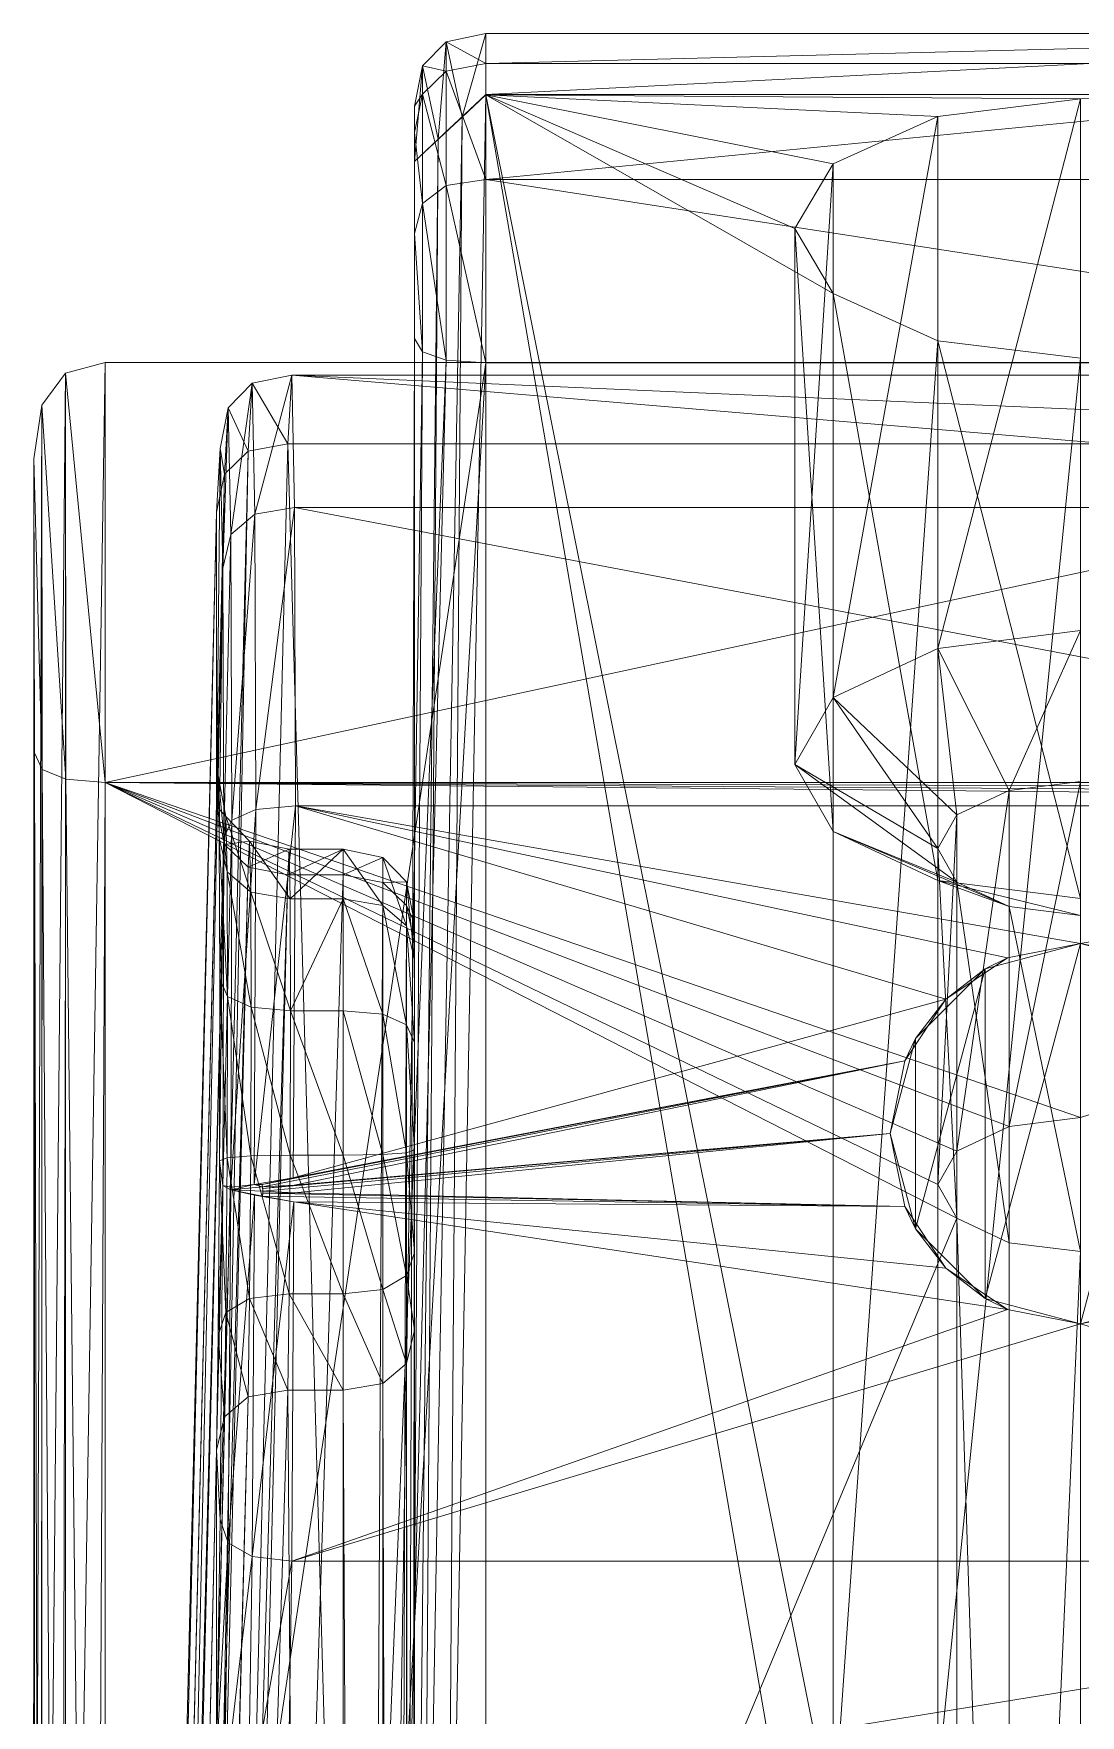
# Model space of a CAD drawing. Header units: metres. Extents: x -565 to 1231, y 366 to 1032.
# Drawn here: x -564.96 to -542.95, y 996.26 to 1031.61 of the extents above; entities that cross this region are included whole.
import ezdxf

# ---------------------------------------------------------------- set-up
doc = ezdxf.new("R2010")
doc.units = ezdxf.units.M
doc.layers.add('KOV', color=7, linetype='Continuous', lineweight=13, true_color=0xe3e3e3)

# ---------------------------------------------------------------- blocks, each defined once
blk = doc.blocks.new('KOMPLEXNÍ OBJEKT_0')
at = {"layer": 'KOV'}
for points in [[(630.037, 1593.725, -8.181), (636.501, 1593.72, -5.465), (473.738, 1597.56, 331.089)], [(473.865, 1597.532, 331.151), (473.738, 1597.56, 331.089), (636.501, 1593.72, -5.465)], [(636.501, 1593.72, -5.465), (637.202, 1593.555, -5.002), (473.865, 1597.532, 331.151)], [(473.941, 1597.447, 331.189), (473.865, 1597.532, 331.151), (637.202, 1593.555, -5.002)], [(492.043, 1597.562, 339.809), (491.288, 1597.395, 339.457), (649.235, 1593.557, 0.738)], [(656.214, 1593.721, 4.305), (498.35, 1597.558, 342.846), (492.043, 1597.562, 339.809)], [(656.214, 1593.721, 4.305), (492.043, 1597.562, 339.809), (650.037, 1593.724, 0.991)], [(649.235, 1593.557, 0.738), (650.037, 1593.724, 0.991), (492.043, 1597.562, 339.809)], [(499.104, 1597.393, 343.199), (498.35, 1597.558, 342.846), (656.214, 1593.721, 4.305)], [(598.165, 1597.419, 677.388), (598.86, 1597.554, 676.919), (651.156, 1597.547, 775.272)], [(651.156, 1597.547, 775.272), (650.812, 1597.387, 776.399), (598.165, 1597.419, 677.388)], [(605.031, 1597.566, 673.614), (651.156, 1597.547, 775.272), (598.86, 1597.554, 676.919)], [(605.031, 1597.566, 673.614), (657.336, 1597.559, 771.985), (651.156, 1597.547, 775.272)], [(605.031, 1597.566, 673.614), (605.77, 1597.396, 673.228), (658.463, 1597.393, 772.33)], [(658.463, 1597.393, 772.33), (657.336, 1597.559, 771.985), (605.031, 1597.566, 673.614)], [(650.812, 1597.387, 776.399), (651.156, 1597.547, 775.272), (657.336, 1597.559, 771.985)], [(657.336, 1597.559, 771.985), (658.463, 1597.393, 772.33), (650.812, 1597.387, 776.399)], [(473.967, 1597.305, 331.202), (637.763, 1592.223, -4.631), (473.855, 1591.06, 331.431)], [(637.202, 1593.555, -5.002), (637.623, 1593.056, -4.724), (473.941, 1597.447, 331.189)], [(473.967, 1597.305, 331.202), (473.941, 1597.447, 331.189), (637.623, 1593.056, -4.724)], [(637.623, 1593.056, -4.724), (637.763, 1592.223, -4.631), (473.967, 1597.305, 331.202)], [(491.288, 1597.395, 339.457), (490.834, 1596.894, 339.248), (648.754, 1593.057, 0.586)], [(648.754, 1593.057, 0.586), (649.235, 1593.557, 0.738), (491.288, 1597.395, 339.457)], [(656.214, 1593.721, 4.305), (657.015, 1593.555, 4.559), (499.104, 1597.393, 343.199)], [(499.557, 1596.893, 343.413), (499.104, 1597.393, 343.199), (657.015, 1593.555, 4.559)], [(597.853, 1597.007, 677.867), (598.165, 1597.419, 677.388), (650.812, 1597.387, 776.399)], [(650.812, 1597.387, 776.399), (650.604, 1596.892, 777.075), (597.853, 1597.007, 677.867)], [(605.77, 1597.396, 673.228), (606.213, 1596.894, 672.996), (659.139, 1596.893, 772.537)], [(659.139, 1596.893, 772.537), (658.463, 1597.393, 772.33), (605.77, 1597.396, 673.228)], [(650.604, 1596.892, 777.075), (650.812, 1597.387, 776.399), (658.463, 1597.393, 772.33)], [(658.463, 1597.393, 772.33), (659.139, 1596.893, 772.537), (650.604, 1596.892, 777.075)], [(490.834, 1596.894, 339.248), (490.681, 1596.06, 339.182), (648.594, 1592.223, 0.535)], [(648.594, 1592.223, 0.535), (648.754, 1593.057, 0.586), (490.834, 1596.894, 339.248)], [(657.015, 1593.555, 4.559), (657.496, 1593.055, 4.711), (499.557, 1596.893, 343.413)], [(499.706, 1596.06, 343.487), (499.557, 1596.893, 343.413), (657.496, 1593.055, 4.711)], [(597.925, 1596.318, 678.357), (597.853, 1597.007, 677.867), (650.604, 1596.892, 777.075)], [(650.604, 1596.892, 777.075), (650.536, 1596.06, 777.3), (597.925, 1596.318, 678.357)], [(606.213, 1596.894, 672.996), (606.361, 1596.06, 672.919), (659.365, 1596.06, 772.606)], [(659.365, 1596.06, 772.606), (659.139, 1596.893, 772.537), (606.213, 1596.894, 672.996)], [(650.536, 1596.06, 777.3), (650.604, 1596.892, 777.075), (659.139, 1596.893, 772.537)], [(659.139, 1596.893, 772.537), (659.365, 1596.06, 772.606), (650.536, 1596.06, 777.3)], [(641.38, 1578.157, 760.083), (606.64, 1578.157, 694.745), (597.925, 1596.318, 678.357)], [(641.38, 1578.157, 760.083), (597.925, 1596.318, 678.357), (650.536, 1596.06, 777.3)], [(490.681, 1596.06, 339.182), (487.041, 1591.06, 346.985), (648.594, 1591.06, 0.535)], [(648.594, 1592.223, 0.535), (490.681, 1596.06, 339.182), (648.594, 1591.06, 0.535)], [(510.994, 1588.06, 319.283), (499.706, 1596.06, 343.487), (657.656, 1592.222, 4.761)], [(657.496, 1593.055, 4.711), (657.656, 1592.222, 4.761), (499.706, 1596.06, 343.487)], [(606.361, 1596.06, 672.919), (606.361, 1591.06, 672.919), (659.357, 1588.06, 772.59)], [(659.365, 1596.06, 772.606), (606.361, 1596.06, 672.919), (659.357, 1588.06, 772.59)], [(642.084, 1578.56, 761.407), (641.38, 1578.157, 760.083), (650.536, 1596.06, 777.3)], [(642.788, 1578.157, 762.732), (642.084, 1578.56, 761.407), (650.536, 1596.06, 777.3)], [(643.304, 1577.06, 763.701), (642.788, 1578.157, 762.732), (650.536, 1596.06, 777.3)], [(643.304, 1577.06, 763.701), (650.536, 1596.06, 777.3), (643.494, 1575.56, 764.056)], [(650.536, 1596.06, 777.3), (650.139, 1554.799, 776.554), (643.494, 1575.56, 764.056)], [(650.536, 1596.06, 777.3), (650.271, 1554.886, 776.803), (650.139, 1554.799, 776.554)], [(650.536, 1596.06, 777.3), (650.403, 1554.973, 777.052), (650.271, 1554.886, 776.803)], [(650.536, 1596.06, 777.3), (650.536, 1555.06, 777.3), (650.403, 1554.973, 777.052)], [(659.365, 1555.06, 772.606), (650.536, 1555.06, 777.3), (650.536, 1596.06, 777.3)], [(650.536, 1596.06, 777.3), (659.365, 1596.06, 772.606), (659.365, 1555.06, 772.606)], [(659.365, 1596.06, 772.606), (659.357, 1588.06, 772.59), (659.357, 1563.06, 772.59)], [(659.365, 1555.06, 772.606), (659.365, 1596.06, 772.606), (659.357, 1563.06, 772.59)], [(630.037, 1593.725, -8.181), (629.336, 1593.557, -8.644), (634.558, 1593.478, -14.668)], [(630.037, 1593.725, -8.181), (635.042, 1593.648, -13.955), (636.501, 1593.72, -5.465)], [(634.558, 1593.478, -14.668), (635.042, 1593.648, -13.955), (630.037, 1593.725, -8.181)], [(635.042, 1593.648, -13.955), (634.558, 1593.478, -14.668), (641.974, 1593.421, -17.263)], [(635.042, 1593.648, -13.955), (642.063, 1593.591, -16.407), (636.501, 1593.72, -5.465)], [(641.974, 1593.421, -17.263), (642.063, 1593.591, -16.407), (635.042, 1593.648, -13.955)], [(642.063, 1593.591, -16.407), (638.915, 1593.687, -8.249), (636.501, 1593.72, -5.465)], [(637.202, 1593.555, -5.002), (636.501, 1593.72, -5.465), (638.915, 1593.687, -8.249)], [(638.915, 1593.687, -8.249), (639.399, 1593.523, -7.536), (637.202, 1593.555, -5.002)], [(642.063, 1593.591, -16.407), (642.584, 1593.661, -9.531), (638.915, 1593.687, -8.249)], [(639.399, 1593.523, -7.536), (638.915, 1593.687, -8.249), (642.584, 1593.661, -9.531)], [(642.584, 1593.661, -9.531), (642.65, 1593.5, -8.671), (639.399, 1593.523, -7.536)], [(642.063, 1593.591, -16.407), (649.376, 1593.569, -15.041), (642.584, 1593.661, -9.531)], [(649.376, 1593.569, -15.041), (646.406, 1593.653, -8.817), (642.584, 1593.661, -9.531)], [(642.65, 1593.5, -8.671), (642.584, 1593.661, -9.531), (646.406, 1593.653, -8.817)], [(646.406, 1593.653, -8.817), (646.035, 1593.492, -8.039), (642.65, 1593.5, -8.671)], [(646.035, 1593.492, -8.039), (646.406, 1593.653, -8.817), (649.368, 1593.664, -6.296)], [(649.368, 1593.664, -6.296), (648.658, 1593.501, -5.806), (646.035, 1593.492, -8.039)], [(649.376, 1593.569, -15.041), (649.368, 1593.664, -6.296), (646.406, 1593.653, -8.817)], [(648.658, 1593.501, -5.806), (649.368, 1593.664, -6.296), (650.681, 1593.69, -2.637)], [(650.681, 1593.69, -2.637), (649.822, 1593.525, -2.564), (648.658, 1593.501, -5.806)], [(650.037, 1593.724, 0.991), (649.235, 1593.557, 0.738), (649.822, 1593.525, -2.564)], [(655.039, 1593.589, -10.219), (650.681, 1593.69, -2.637), (649.368, 1593.664, -6.296)], [(649.376, 1593.569, -15.041), (655.039, 1593.589, -10.219), (649.368, 1593.664, -6.296)], [(649.822, 1593.525, -2.564), (650.681, 1593.69, -2.637), (650.037, 1593.724, 0.991)], [(657.552, 1593.644, -3.218), (656.214, 1593.721, 4.305), (650.037, 1593.724, 0.991)], [(655.039, 1593.589, -10.219), (657.552, 1593.644, -3.218), (650.037, 1593.724, 0.991)], [(655.039, 1593.589, -10.219), (650.037, 1593.724, 0.991), (650.681, 1593.69, -2.637)], [(658.411, 1593.476, -3.291), (657.552, 1593.644, -3.218), (655.039, 1593.589, -10.219)], [(657.015, 1593.555, 4.559), (656.214, 1593.721, 4.305), (657.552, 1593.644, -3.218)], [(657.552, 1593.644, -3.218), (658.411, 1593.476, -3.291), (657.015, 1593.555, 4.559)], [(629.336, 1593.557, -8.644), (628.915, 1593.055, -8.922), (634.267, 1592.975, -15.096)], [(634.267, 1592.975, -15.096), (634.558, 1593.478, -14.668), (629.336, 1593.557, -8.644)], [(634.558, 1593.478, -14.668), (634.267, 1592.975, -15.096), (641.86, 1592.923, -17.767)], [(641.86, 1592.923, -17.767), (641.974, 1593.421, -17.263), (634.558, 1593.478, -14.668)], [(637.623, 1593.056, -4.724), (637.202, 1593.555, -5.002), (639.399, 1593.523, -7.536)], [(639.399, 1593.523, -7.536), (639.69, 1593.026, -7.108), (637.623, 1593.056, -4.724)], [(639.69, 1593.026, -7.108), (639.399, 1593.523, -7.536), (642.65, 1593.5, -8.671)], [(642.65, 1593.5, -8.671), (642.689, 1593.003, -8.155), (639.69, 1593.026, -7.108)], [(641.974, 1593.421, -17.263), (641.86, 1592.923, -17.767), (641.843, 1592.756, -17.939)], [(641.974, 1593.421, -17.263), (641.843, 1592.756, -17.939), (641.945, 1592.749, -17.954)], [(641.974, 1593.421, -17.263), (641.945, 1592.749, -17.954), (642.035, 1592.754, -17.957)], [(642.03, 1593.422, -17.267), (642.063, 1593.591, -16.407), (641.974, 1593.421, -17.263)], [(642.084, 1592.928, -17.782), (642.03, 1593.422, -17.267), (641.974, 1593.421, -17.263)], [(642.084, 1592.928, -17.782), (641.974, 1593.421, -17.263), (642.035, 1592.754, -17.957)], [(642.063, 1593.591, -16.407), (642.03, 1593.422, -17.267), (649.747, 1593.397, -15.819)], [(649.97, 1592.894, -16.286), (649.747, 1593.397, -15.819), (642.03, 1593.422, -17.267)], [(642.03, 1593.422, -17.267), (642.084, 1592.928, -17.782), (649.97, 1592.894, -16.286)], [(649.747, 1593.397, -15.819), (649.376, 1593.569, -15.041), (642.063, 1593.591, -16.407)], [(642.689, 1593.003, -8.155), (642.65, 1593.5, -8.671), (646.035, 1593.492, -8.039)], [(646.035, 1593.492, -8.039), (645.812, 1592.995, -7.572), (642.689, 1593.003, -8.155)], [(645.812, 1592.995, -7.572), (646.035, 1593.492, -8.039), (648.658, 1593.501, -5.806)], [(648.658, 1593.501, -5.806), (648.233, 1593.003, -5.512), (645.812, 1592.995, -7.572)], [(648.233, 1593.003, -5.512), (648.658, 1593.501, -5.806), (649.822, 1593.525, -2.564)], [(649.822, 1593.525, -2.564), (649.306, 1593.026, -2.521), (648.233, 1593.003, -5.512)], [(649.235, 1593.557, 0.738), (648.754, 1593.057, 0.586), (649.306, 1593.026, -2.521)], [(649.306, 1593.026, -2.521), (649.822, 1593.525, -2.564), (649.235, 1593.557, 0.738)], [(655.749, 1593.418, -10.709), (655.039, 1593.589, -10.219), (649.376, 1593.569, -15.041)], [(649.376, 1593.569, -15.041), (649.747, 1593.397, -15.819), (655.749, 1593.418, -10.709)], [(656.174, 1592.916, -11.003), (655.749, 1593.418, -10.709), (649.747, 1593.397, -15.819)], [(649.747, 1593.397, -15.819), (649.97, 1592.894, -16.286), (656.174, 1592.916, -11.003)], [(655.039, 1593.589, -10.219), (655.749, 1593.418, -10.709), (658.411, 1593.476, -3.291)], [(658.927, 1592.975, -3.334), (658.411, 1593.476, -3.291), (655.749, 1593.418, -10.709)], [(655.749, 1593.418, -10.709), (656.174, 1592.916, -11.003), (658.927, 1592.975, -3.334)], [(657.496, 1593.055, 4.711), (657.015, 1593.555, 4.559), (658.411, 1593.476, -3.291)], [(658.411, 1593.476, -3.291), (658.927, 1592.975, -3.334), (657.496, 1593.055, 4.711)], [(628.915, 1593.055, -8.922), (628.775, 1592.222, -9.015), (634.17, 1592.141, -15.239)], [(634.17, 1592.141, -15.239), (634.267, 1592.975, -15.096), (628.915, 1593.055, -8.922)], [(634.267, 1592.975, -15.096), (634.17, 1592.141, -15.239), (641.723, 1592.099, -17.92)], [(641.723, 1592.099, -17.92), (641.86, 1592.923, -17.767), (634.267, 1592.975, -15.096)], [(637.763, 1592.223, -4.631), (637.623, 1593.056, -4.724), (639.69, 1593.026, -7.108)], [(639.69, 1593.026, -7.108), (639.787, 1592.193, -6.965), (637.763, 1592.223, -4.631)], [(639.787, 1592.193, -6.965), (639.69, 1593.026, -7.108), (642.689, 1593.003, -8.155)], [(642.689, 1593.003, -8.155), (642.702, 1592.171, -7.983), (639.787, 1592.193, -6.965)], [(641.86, 1592.923, -17.767), (641.723, 1592.099, -17.92), (641.843, 1592.756, -17.939)], [(642.084, 1592.928, -17.782), (642.035, 1592.754, -17.957), (642.086, 1592.761, -17.954)], [(642.086, 1592.761, -17.954), (642.228, 1592.108, -17.952), (642.084, 1592.928, -17.782)], [(650.044, 1592.06, -16.442), (649.97, 1592.894, -16.286), (642.084, 1592.928, -17.782)], [(642.084, 1592.928, -17.782), (642.228, 1592.108, -17.952), (650.044, 1592.06, -16.442)], [(642.702, 1592.171, -7.983), (642.689, 1593.003, -8.155), (645.812, 1592.995, -7.572)], [(645.812, 1592.995, -7.572), (645.738, 1592.163, -7.416), (642.702, 1592.171, -7.983)], [(645.738, 1592.163, -7.416), (645.812, 1592.995, -7.572), (648.233, 1593.003, -5.512)], [(648.233, 1593.003, -5.512), (648.091, 1592.171, -5.413), (645.738, 1592.163, -7.416)], [(648.091, 1592.171, -5.413), (648.233, 1593.003, -5.512), (649.306, 1593.026, -2.521)], [(649.306, 1593.026, -2.521), (649.134, 1592.193, -2.506), (648.091, 1592.171, -5.413)], [(648.754, 1593.057, 0.586), (648.594, 1592.223, 0.535), (649.134, 1592.193, -2.506)], [(649.134, 1592.193, -2.506), (649.306, 1593.026, -2.521), (648.754, 1593.057, 0.586)], [(656.316, 1592.082, -11.101), (656.174, 1592.916, -11.003), (649.97, 1592.894, -16.286)], [(659.099, 1592.141, -3.349), (658.927, 1592.975, -3.334), (656.174, 1592.916, -11.003)], [(656.174, 1592.916, -11.003), (656.316, 1592.082, -11.101), (659.099, 1592.141, -3.349)], [(657.656, 1592.222, 4.761), (657.496, 1593.055, 4.711), (658.927, 1592.975, -3.334)], [(658.927, 1592.975, -3.334), (659.099, 1592.141, -3.349), (657.656, 1592.222, 4.761)], [(641.622, 1579.254, -17.927), (641.906, 1592.75, -17.95), (641.843, 1592.756, -17.939)], [(641.622, 1579.254, -17.927), (641.843, 1592.756, -17.939), (641.723, 1592.099, -17.92)], [(641.622, 1579.254, -17.927), (641.913, 1592.082, -17.952), (641.906, 1592.75, -17.95)], [(641.843, 1592.756, -17.939), (641.906, 1592.75, -17.95), (641.945, 1592.749, -17.954)], [(641.906, 1592.75, -17.95), (641.913, 1592.082, -17.952), (641.945, 1592.749, -17.954)], [(643.156, 1579.56, -18.001), (641.945, 1592.749, -17.954), (641.913, 1592.082, -17.952)], [(641.945, 1592.749, -17.954), (642, 1592.751, -17.957), (642.035, 1592.754, -17.957)], [(643.156, 1579.56, -18.001), (642, 1592.751, -17.957), (641.945, 1592.749, -17.954)], [(642, 1592.751, -17.957), (642.075, 1592.087, -17.96), (642.035, 1592.754, -17.957)], [(643.156, 1579.56, -18.001), (642.075, 1592.087, -17.96), (642, 1592.751, -17.957)], [(644.689, 1579.254, -17.927), (642.086, 1592.761, -17.954), (642.035, 1592.754, -17.957)], [(644.689, 1579.254, -17.927), (642.035, 1592.754, -17.957), (642.075, 1592.087, -17.96)], [(644.689, 1579.254, -17.927), (642.228, 1592.108, -17.952), (642.086, 1592.761, -17.954)], [(649.97, 1592.894, -16.286), (650.044, 1592.06, -16.442), (656.316, 1592.082, -11.101)], [(637.763, 1592.223, -4.631), (637.763, 1591.06, -4.631), (473.855, 1591.06, 331.431)], [(510.994, 1588.06, 319.283), (657.656, 1592.222, 4.761), (657.656, 1558.897, 4.761)], [(634.17, 1558.978, -15.239), (634.17, 1592.141, -15.239), (628.775, 1592.222, -9.015)], [(628.775, 1592.222, -9.015), (628.775, 1558.897, -9.015), (634.17, 1558.978, -15.239)], [(637.763, 1591.06, -4.631), (637.763, 1592.223, -4.631), (639.787, 1592.193, -6.965)], [(649.134, 1591.06, -2.506), (649.134, 1592.193, -2.506), (648.594, 1592.223, 0.535)], [(648.594, 1592.223, 0.535), (648.594, 1591.06, 0.535), (649.134, 1591.06, -2.506)], [(657.656, 1558.897, 4.761), (657.656, 1592.222, 4.761), (659.099, 1592.141, -3.349)], [(639.461, 1577.093, -17.568), (641.723, 1592.099, -17.92), (634.17, 1592.141, -15.239)], [(634.17, 1592.141, -15.239), (634.17, 1558.978, -15.239), (639.156, 1575.56, -17.493)], [(639.461, 1577.093, -17.568), (634.17, 1592.141, -15.239), (639.156, 1575.56, -17.493)], [(639.787, 1592.193, -6.965), (639.787, 1591.06, -6.965), (637.763, 1591.06, -4.631)], [(641.723, 1592.099, -17.92), (639.461, 1577.093, -17.568), (640.328, 1578.388, -17.749)], [(639.787, 1591.06, -6.965), (639.787, 1592.193, -6.965), (642.702, 1592.171, -7.983)], [(642.702, 1592.171, -7.983), (642.702, 1591.06, -7.983), (639.787, 1591.06, -6.965)], [(641.622, 1579.254, -17.927), (641.723, 1592.099, -17.92), (640.328, 1578.388, -17.749)], [(641.622, 1579.254, -17.927), (643.156, 1579.56, -18.001), (641.913, 1592.082, -17.952)], [(643.156, 1579.56, -18.001), (644.689, 1579.254, -17.927), (642.075, 1592.087, -17.96)], [(642.228, 1592.108, -17.952), (644.689, 1579.254, -17.927), (645.985, 1578.388, -17.749)], [(650.044, 1592.06, -16.442), (642.228, 1592.108, -17.952), (645.985, 1578.388, -17.749)], [(642.702, 1591.06, -7.983), (642.702, 1592.171, -7.983), (645.738, 1592.163, -7.416)], [(645.738, 1592.163, -7.416), (645.738, 1591.06, -7.416), (642.702, 1591.06, -7.983)], [(645.738, 1592.163, -7.416), (648.091, 1592.171, -5.413), (648.091, 1591.06, -5.413)], [(648.091, 1591.06, -5.413), (645.738, 1591.06, -7.416), (645.738, 1592.163, -7.416)], [(650.044, 1592.06, -16.442), (645.985, 1578.388, -17.749), (646.85, 1577.093, -17.568)], [(650.044, 1592.06, -16.442), (646.85, 1577.093, -17.568), (647.155, 1575.56, -17.493)], [(650.044, 1559.06, -16.442), (650.044, 1592.06, -16.442), (647.155, 1575.56, -17.493)], [(648.091, 1592.171, -5.413), (649.134, 1592.193, -2.506), (649.134, 1591.06, -2.506)], [(649.134, 1591.06, -2.506), (648.091, 1591.06, -5.413), (648.091, 1592.171, -5.413)], [(650.044, 1559.06, -16.442), (656.316, 1559.038, -11.101), (656.316, 1592.082, -11.101)], [(656.316, 1592.082, -11.101), (650.044, 1592.06, -16.442), (650.044, 1559.06, -16.442)], [(656.316, 1559.038, -11.101), (659.099, 1558.978, -3.349), (659.099, 1592.141, -3.349)], [(659.099, 1592.141, -3.349), (656.316, 1592.082, -11.101), (656.316, 1559.038, -11.101)], [(659.099, 1592.141, -3.349), (659.099, 1558.978, -3.349), (657.656, 1558.897, 4.761)], [(473.999, 1590.227, 331.515), (473.855, 1591.06, 331.431), (637.763, 1591.06, -4.631)], [(637.763, 1591.06, -4.631), (637.903, 1590.227, -4.538), (473.999, 1590.227, 331.515)], [(487.041, 1591.06, 346.985), (486.886, 1590.227, 346.923), (648.434, 1590.227, 0.484)], [(648.434, 1590.227, 0.484), (648.594, 1591.06, 0.535), (487.041, 1591.06, 346.985)], [(606.361, 1591.06, 672.919), (606.509, 1590.227, 672.842), (659.413, 1588.893, 772.341)], [(659.413, 1588.893, 772.341), (659.357, 1588.06, 772.59), (606.361, 1591.06, 672.919)], [(637.903, 1590.227, -4.538), (637.763, 1591.06, -4.631), (639.787, 1591.06, -6.965)], [(639.787, 1591.06, -6.965), (639.884, 1590.227, -6.822), (637.903, 1590.227, -4.538)], [(639.884, 1590.227, -6.822), (639.787, 1591.06, -6.965), (642.702, 1591.06, -7.983)], [(642.702, 1591.06, -7.983), (642.715, 1590.227, -7.811), (639.884, 1590.227, -6.822)], [(642.715, 1590.227, -7.811), (642.702, 1591.06, -7.983), (645.738, 1591.06, -7.416)], [(645.738, 1591.06, -7.416), (645.664, 1590.227, -7.26), (642.715, 1590.227, -7.811)], [(648.091, 1591.06, -5.413), (647.949, 1590.227, -5.315), (645.664, 1590.227, -7.26)], [(645.664, 1590.227, -7.26), (645.738, 1591.06, -7.416), (648.091, 1591.06, -5.413)], [(649.134, 1591.06, -2.506), (648.962, 1590.227, -2.492), (647.949, 1590.227, -5.315)], [(647.949, 1590.227, -5.315), (648.091, 1591.06, -5.413), (649.134, 1591.06, -2.506)], [(648.594, 1591.06, 0.535), (648.434, 1590.227, 0.484), (648.962, 1590.227, -2.492)], [(648.962, 1590.227, -2.492), (649.134, 1591.06, -2.506), (648.594, 1591.06, 0.535)], [(474.433, 1589.727, 331.767), (473.999, 1590.227, 331.515), (637.903, 1590.227, -4.538)], [(637.903, 1590.227, -4.538), (638.324, 1589.727, -4.26), (474.433, 1589.727, 331.767)], [(486.886, 1590.227, 346.923), (486.421, 1589.727, 346.736), (647.953, 1589.727, 0.332)], [(647.953, 1589.727, 0.332), (648.434, 1590.227, 0.484), (486.886, 1590.227, 346.923)], [(606.509, 1590.227, 672.842), (606.952, 1589.727, 672.611), (659.583, 1589.393, 771.595)], [(659.583, 1589.393, 771.595), (659.413, 1588.893, 772.341), (606.509, 1590.227, 672.842)], [(638.324, 1589.727, -4.26), (637.903, 1590.227, -4.538), (639.884, 1590.227, -6.822)], [(639.884, 1590.227, -6.822), (640.174, 1589.727, -6.394), (638.324, 1589.727, -4.26)], [(640.174, 1589.727, -6.394), (639.884, 1590.227, -6.822), (642.715, 1590.227, -7.811)], [(642.715, 1590.227, -7.811), (642.754, 1589.727, -7.296), (640.174, 1589.727, -6.394)], [(642.754, 1589.727, -7.296), (642.715, 1590.227, -7.811), (645.664, 1590.227, -7.26)], [(645.664, 1590.227, -7.26), (645.441, 1589.727, -6.793), (642.754, 1589.727, -7.296)], [(647.949, 1590.227, -5.315), (647.523, 1589.727, -5.021), (645.441, 1589.727, -6.793)], [(645.441, 1589.727, -6.793), (645.664, 1590.227, -7.26), (647.949, 1590.227, -5.315)], [(648.962, 1590.227, -2.492), (648.447, 1589.727, -2.448), (647.523, 1589.727, -5.021)], [(647.523, 1589.727, -5.021), (647.949, 1590.227, -5.315), (648.962, 1590.227, -2.492)], [(648.434, 1590.227, 0.484), (647.953, 1589.727, 0.332), (648.447, 1589.727, -2.448)], [(648.447, 1589.727, -2.448), (648.962, 1590.227, -2.492), (648.434, 1590.227, 0.484)], [(475.154, 1589.56, 332.188), (474.433, 1589.727, 331.767), (638.324, 1589.727, -4.26)], [(638.324, 1589.727, -4.26), (639.025, 1589.56, -3.797), (475.154, 1589.56, 332.188)], [(486.421, 1589.727, 346.736), (485.646, 1589.56, 346.426), (647.151, 1589.56, 0.079)], [(647.151, 1589.56, 0.079), (647.953, 1589.727, 0.332), (486.421, 1589.727, 346.736)], [(606.952, 1589.727, 672.611), (607.69, 1589.56, 672.225), (659.865, 1589.56, 770.351)], [(659.865, 1589.56, 770.351), (659.583, 1589.393, 771.595), (606.952, 1589.727, 672.611)], [(639.025, 1589.56, -3.797), (638.324, 1589.727, -4.26), (640.174, 1589.727, -6.394)], [(640.174, 1589.727, -6.394), (640.659, 1589.56, -5.681), (639.025, 1589.56, -3.797)], [(640.659, 1589.56, -5.681), (640.174, 1589.727, -6.394), (642.754, 1589.727, -7.296)], [(642.754, 1589.727, -7.296), (642.819, 1589.56, -6.436), (640.659, 1589.56, -5.681)], [(642.819, 1589.56, -6.436), (642.754, 1589.727, -7.296), (645.441, 1589.727, -6.793)], [(645.441, 1589.727, -6.793), (645.07, 1589.56, -6.015), (642.819, 1589.56, -6.436)], [(647.523, 1589.727, -5.021), (646.814, 1589.56, -4.53), (645.07, 1589.56, -6.015)], [(645.07, 1589.56, -6.015), (645.441, 1589.727, -6.793), (647.523, 1589.727, -5.021)], [(648.447, 1589.727, -2.448), (647.587, 1589.56, -2.375), (646.814, 1589.56, -4.53)], [(646.814, 1589.56, -4.53), (647.523, 1589.727, -5.021), (648.447, 1589.727, -2.448)], [(647.953, 1589.727, 0.332), (647.151, 1589.56, 0.079), (647.587, 1589.56, -2.375)], [(647.587, 1589.56, -2.375), (648.447, 1589.727, -2.448), (647.953, 1589.727, 0.332)], [(485.646, 1589.56, 346.426), (475.154, 1589.56, 332.188), (639.025, 1589.56, -3.797)], [(647.151, 1589.56, 0.079), (485.646, 1589.56, 346.426), (639.025, 1589.56, -3.797)], [(659.865, 1589.56, 770.351), (607.69, 1589.56, 672.225), (617.358, 1589.56, 666.071)], [(659.865, 1589.56, 770.351), (617.358, 1589.56, 666.071), (663.589, 1589.56, 756.805)], [(664.054, 1589.06, 756.616), (663.589, 1589.56, 756.805), (617.358, 1589.56, 666.071)], [(617.358, 1589.56, 666.071), (618.103, 1589.393, 665.698), (664.054, 1589.06, 756.616)], [(664.52, 1588.56, 756.427), (664.054, 1589.06, 756.616), (618.103, 1589.393, 665.698)], [(618.103, 1589.393, 665.698), (618.551, 1588.893, 665.474), (664.52, 1588.56, 756.427)], [(640.659, 1589.56, -5.681), (647.151, 1589.56, 0.079), (639.025, 1589.56, -3.797)], [(640.659, 1589.56, -5.681), (642.819, 1589.56, -6.436), (647.151, 1589.56, 0.079)], [(642.819, 1589.56, -6.436), (645.07, 1589.56, -6.015), (647.151, 1589.56, 0.079)], [(645.07, 1589.56, -6.015), (646.814, 1589.56, -4.53), (647.151, 1589.56, 0.079)], [(646.814, 1589.56, -4.53), (647.587, 1589.56, -2.375), (647.151, 1589.56, 0.079)], [(662.705, 1589.393, 769.291), (663.084, 1588.893, 769.633), (659.413, 1588.893, 772.341)], [(659.413, 1588.893, 772.341), (659.583, 1589.393, 771.595), (662.705, 1589.393, 769.291)], [(662.074, 1589.56, 768.721), (662.705, 1589.393, 769.291), (659.583, 1589.393, 771.595)], [(659.583, 1589.393, 771.595), (659.865, 1589.56, 770.351), (662.074, 1589.56, 768.721)], [(662.074, 1589.56, 768.721), (659.865, 1589.56, 770.351), (663.589, 1589.56, 756.805)], [(664.199, 1589.56, 765.123), (662.074, 1589.56, 768.721), (663.589, 1589.56, 756.805)], [(662.705, 1589.393, 769.291), (662.074, 1589.56, 768.721), (664.199, 1589.56, 765.123)], [(664.199, 1589.56, 765.123), (665.002, 1589.393, 765.4), (662.705, 1589.393, 769.291)], [(663.084, 1588.893, 769.633), (662.705, 1589.393, 769.291), (665.002, 1589.393, 765.4)], [(665.002, 1589.393, 765.4), (665.485, 1588.893, 765.567), (663.084, 1588.893, 769.633)], [(664.747, 1589.56, 760.98), (664.199, 1589.56, 765.123), (663.589, 1589.56, 756.805)], [(663.589, 1589.56, 756.805), (664.054, 1589.06, 756.616), (664.367, 1588.727, 756.495)], [(664.367, 1588.727, 756.495), (664.058, 1589.06, 756.623), (663.589, 1589.56, 756.805)], [(663.589, 1589.56, 756.805), (664.058, 1589.06, 756.623), (665.595, 1589.393, 760.921)], [(665.595, 1589.393, 760.921), (664.747, 1589.56, 760.98), (663.589, 1589.56, 756.805)], [(666.104, 1588.893, 760.886), (665.595, 1589.393, 760.921), (664.058, 1589.06, 756.623)], [(665.002, 1589.393, 765.4), (664.199, 1589.56, 765.123), (664.747, 1589.56, 760.98)], [(664.747, 1589.56, 760.98), (665.595, 1589.393, 760.921), (665.002, 1589.393, 765.4)], [(665.485, 1588.893, 765.567), (665.002, 1589.393, 765.4), (665.595, 1589.393, 760.921)], [(665.595, 1589.393, 760.921), (666.104, 1588.893, 760.886), (665.485, 1588.893, 765.567)], [(664.054, 1589.06, 756.616), (664.52, 1588.56, 756.427), (664.675, 1588.393, 756.367)], [(664.675, 1588.393, 756.367), (664.367, 1588.727, 756.495), (664.054, 1589.06, 756.616)], [(664.058, 1589.06, 756.623), (664.367, 1588.727, 756.495), (664.679, 1588.393, 756.373)], [(664.679, 1588.393, 756.373), (664.526, 1588.56, 756.441), (664.058, 1589.06, 756.623)], [(664.058, 1589.06, 756.623), (664.526, 1588.56, 756.441), (666.104, 1588.893, 760.886)], [(664.984, 1588.06, 756.239), (664.52, 1588.56, 756.427), (618.551, 1588.893, 665.474)], [(618.551, 1588.893, 665.474), (618.7, 1588.06, 665.4), (664.984, 1588.06, 756.239)], [(663.084, 1588.893, 769.633), (663.21, 1588.06, 769.747), (659.357, 1588.06, 772.59)], [(659.357, 1588.06, 772.59), (659.413, 1588.893, 772.341), (663.084, 1588.893, 769.633)], [(663.21, 1588.06, 769.747), (663.084, 1588.893, 769.633), (665.485, 1588.893, 765.567)], [(665.485, 1588.893, 765.567), (665.645, 1588.06, 765.622), (663.21, 1588.06, 769.747)], [(664.367, 1588.727, 756.495), (664.675, 1588.393, 756.367), (664.832, 1588.227, 756.306)], [(664.832, 1588.227, 756.306), (664.679, 1588.393, 756.373), (664.367, 1588.727, 756.495)], [(666.273, 1588.06, 760.874), (666.104, 1588.893, 760.886), (664.526, 1588.56, 756.441)], [(665.645, 1588.06, 765.622), (665.485, 1588.893, 765.567), (666.104, 1588.893, 760.886)], [(666.104, 1588.893, 760.886), (666.273, 1588.06, 760.874), (665.645, 1588.06, 765.622)], [(664.984, 1588.06, 756.239), (664.675, 1588.393, 756.367), (664.52, 1588.56, 756.427)], [(664.526, 1588.56, 756.441), (664.995, 1588.06, 756.259), (666.273, 1588.06, 760.874)], [(664.526, 1588.56, 756.441), (664.679, 1588.393, 756.373), (664.991, 1588.06, 756.252)], [(664.991, 1588.06, 756.252), (664.995, 1588.06, 756.259), (664.526, 1588.56, 756.441)], [(664.984, 1588.06, 756.239), (664.832, 1588.227, 756.306), (664.675, 1588.393, 756.367)], [(664.679, 1588.393, 756.373), (664.832, 1588.227, 756.306), (664.988, 1588.06, 756.245)], [(664.988, 1588.06, 756.245), (664.991, 1588.06, 756.252), (664.679, 1588.393, 756.373)], [(510.994, 1563.06, 319.283), (510.994, 1588.06, 319.283), (657.656, 1558.897, 4.761)], [(627.212, 1581.56, 682.107), (664.984, 1588.06, 756.239), (618.7, 1588.06, 665.4)], [(627.212, 1581.56, 682.107), (628.574, 1580.755, 684.781), (664.984, 1588.06, 756.239)], [(628.574, 1580.755, 684.781), (660.812, 1580.755, 748.052), (664.984, 1588.06, 756.239)], [(663.21, 1588.06, 769.747), (663.21, 1563.06, 769.747), (659.357, 1563.06, 772.59)], [(659.357, 1563.06, 772.59), (659.357, 1588.06, 772.59), (663.21, 1588.06, 769.747)], [(660.812, 1580.755, 748.052), (662.175, 1581.56, 750.725), (664.984, 1588.06, 756.239)], [(662.175, 1581.56, 750.725), (663.537, 1580.755, 753.398), (664.984, 1588.06, 756.239)], [(665.645, 1563.06, 765.622), (663.21, 1563.06, 769.747), (663.21, 1588.06, 769.747)], [(663.21, 1588.06, 769.747), (665.645, 1588.06, 765.622), (665.645, 1563.06, 765.622)], [(663.537, 1580.755, 753.398), (664.535, 1578.56, 755.356), (664.984, 1588.06, 756.239)], [(664.535, 1578.56, 755.356), (664.9, 1575.56, 756.072), (664.984, 1588.06, 756.239)], [(664.984, 1588.06, 756.239), (664.988, 1588.06, 756.245), (664.832, 1588.227, 756.306)], [(664.995, 1563.06, 756.259), (664.984, 1588.06, 756.239), (664.9, 1575.56, 756.072)], [(664.995, 1563.06, 756.259), (664.988, 1588.06, 756.245), (664.984, 1588.06, 756.239)], [(664.995, 1563.06, 756.259), (664.991, 1588.06, 756.252), (664.988, 1588.06, 756.245)], [(664.995, 1563.06, 756.259), (664.995, 1588.06, 756.259), (664.991, 1588.06, 756.252)], [(666.273, 1563.06, 760.874), (666.273, 1588.06, 760.874), (664.995, 1588.06, 756.259)], [(664.995, 1588.06, 756.259), (664.995, 1563.06, 756.259), (666.273, 1563.06, 760.874)], [(665.645, 1588.06, 765.622), (666.273, 1588.06, 760.874), (666.273, 1563.06, 760.874)], [(666.273, 1563.06, 760.874), (665.645, 1563.06, 765.622), (665.645, 1588.06, 765.622)], [(650.914, 1581.56, 756.713), (649.506, 1580.755, 754.064), (648.443, 1578.157, 756.327)], [(648.443, 1578.157, 756.327), (649.147, 1578.56, 757.651), (650.914, 1581.56, 756.713)], [(652.322, 1580.755, 759.361), (650.914, 1581.56, 756.713), (649.147, 1578.56, 757.651)], [(662.175, 1581.56, 750.725), (660.812, 1580.755, 748.052), (649.506, 1580.755, 754.064)], [(649.506, 1580.755, 754.064), (650.914, 1581.56, 756.713), (662.175, 1581.56, 750.725)], [(650.914, 1581.56, 756.713), (652.322, 1580.755, 759.361), (663.537, 1580.755, 753.398)], [(663.537, 1580.755, 753.398), (662.175, 1581.56, 750.725), (650.914, 1581.56, 756.713)], [(628.574, 1580.755, 684.781), (629.572, 1578.56, 686.738), (659.816, 1578.56, 746.094)], [(628.574, 1580.755, 684.781), (659.816, 1578.56, 746.094), (660.812, 1580.755, 748.052)], [(647.928, 1577.06, 755.357), (648.443, 1578.157, 756.327), (649.506, 1580.755, 754.064)], [(649.506, 1580.755, 754.064), (648.475, 1578.56, 752.125), (647.928, 1577.06, 755.357)], [(648.475, 1578.56, 752.125), (649.506, 1580.755, 754.064), (660.812, 1580.755, 748.052)], [(660.812, 1580.755, 748.052), (659.816, 1578.56, 746.094), (648.475, 1578.56, 752.125)], [(649.147, 1578.56, 757.651), (649.853, 1578.157, 758.976), (652.322, 1580.755, 759.361)], [(653.354, 1578.56, 761.3), (652.322, 1580.755, 759.361), (649.853, 1578.157, 758.976)], [(664.535, 1578.56, 755.356), (663.537, 1580.755, 753.398), (652.322, 1580.755, 759.361)], [(652.322, 1580.755, 759.361), (653.354, 1578.56, 761.3), (664.535, 1578.56, 755.356)], [(641.622, 1579.254, -17.927), (641.156, 1579.024, 11.999), (643.156, 1579.56, 11.999)], [(645.155, 1579.024, 11.999), (643.156, 1579.56, 11.999), (641.156, 1579.024, 11.999)], [(643.156, 1579.56, 11.999), (643.156, 1579.56, -18.001), (641.622, 1579.254, -17.927)], [(644.689, 1579.254, -17.927), (643.156, 1579.56, -18.001), (643.156, 1579.56, 11.999)], [(643.156, 1579.56, 11.999), (645.155, 1579.024, 11.999), (644.689, 1579.254, -17.927)], [(640.328, 1578.388, -17.749), (641.156, 1579.024, 11.999), (641.622, 1579.254, -17.927)], [(644.689, 1579.254, -17.927), (645.155, 1579.024, 11.999), (645.985, 1578.388, -17.749)], [(641.156, 1579.024, 11.999), (640.328, 1578.388, -17.749), (639.691, 1577.56, 11.999)], [(646.621, 1577.56, 11.999), (641.156, 1579.024, 11.999), (639.691, 1577.56, 11.999)], [(646.621, 1577.56, 11.999), (645.155, 1579.024, 11.999), (641.156, 1579.024, 11.999)], [(645.155, 1579.024, 11.999), (646.621, 1577.56, 11.999), (645.985, 1578.388, -17.749)], [(629.572, 1578.56, 686.738), (629.937, 1575.56, 687.454), (659.451, 1575.56, 745.378)], [(629.572, 1578.56, 686.738), (659.451, 1575.56, 745.378), (659.816, 1578.56, 746.094)], [(649.147, 1578.56, 757.651), (648.443, 1578.157, 756.327), (641.38, 1578.157, 760.083)], [(641.38, 1578.157, 760.083), (642.084, 1578.56, 761.407), (649.147, 1578.56, 757.651)], [(642.084, 1578.56, 761.407), (642.788, 1578.157, 762.732), (649.853, 1578.157, 758.976)], [(649.853, 1578.157, 758.976), (649.147, 1578.56, 757.651), (642.084, 1578.56, 761.407)], [(648.475, 1578.56, 752.125), (648.097, 1575.56, 751.415), (647.74, 1575.56, 755.003)], [(647.74, 1575.56, 755.003), (647.928, 1577.06, 755.357), (648.475, 1578.56, 752.125)], [(659.816, 1578.56, 746.094), (659.451, 1575.56, 745.378), (648.097, 1575.56, 751.415)], [(648.097, 1575.56, 751.415), (648.475, 1578.56, 752.125), (659.816, 1578.56, 746.094)], [(649.853, 1578.157, 758.976), (650.368, 1577.06, 759.945), (653.354, 1578.56, 761.3)], [(653.731, 1575.56, 762.01), (653.354, 1578.56, 761.3), (650.368, 1577.06, 759.945)], [(653.354, 1578.56, 761.3), (653.731, 1575.56, 762.01), (664.9, 1575.56, 756.072)], [(664.9, 1575.56, 756.072), (664.535, 1578.56, 755.356), (653.354, 1578.56, 761.3)], [(641.38, 1578.157, 760.083), (607.155, 1577.06, 695.714), (606.64, 1578.157, 694.745)], [(641.38, 1578.157, 760.083), (640.864, 1577.06, 759.113), (607.155, 1577.06, 695.714)], [(639.461, 1577.093, -17.568), (639.691, 1577.56, 11.999), (640.328, 1578.388, -17.749)], [(640.864, 1577.06, 759.113), (641.38, 1578.157, 760.083), (648.443, 1578.157, 756.327)], [(648.443, 1578.157, 756.327), (647.928, 1577.06, 755.357), (640.864, 1577.06, 759.113)], [(650.368, 1577.06, 759.945), (649.853, 1578.157, 758.976), (642.788, 1578.157, 762.732)], [(642.788, 1578.157, 762.732), (643.304, 1577.06, 763.701), (650.368, 1577.06, 759.945)], [(645.985, 1578.388, -17.749), (646.621, 1577.56, 11.999), (646.85, 1577.093, -17.568)], [(639.156, 1575.56, 11.999), (639.691, 1577.56, 11.999), (639.461, 1577.093, -17.568)], [(647.155, 1575.56, 11.999), (639.691, 1577.56, 11.999), (639.156, 1575.56, 11.999)], [(647.155, 1575.56, 11.999), (646.621, 1577.56, 11.999), (639.691, 1577.56, 11.999)], [(646.85, 1577.093, -17.568), (646.621, 1577.56, 11.999), (647.155, 1575.56, 11.999)], [(640.676, 1575.56, 758.758), (607.344, 1575.56, 696.069), (607.155, 1577.06, 695.714)], [(640.864, 1577.06, 759.113), (640.676, 1575.56, 758.758), (607.155, 1577.06, 695.714)], [(639.461, 1577.093, -17.568), (639.156, 1575.56, -17.493), (639.156, 1575.56, 11.999)], [(647.928, 1577.06, 755.357), (647.74, 1575.56, 755.003), (640.676, 1575.56, 758.758)], [(640.676, 1575.56, 758.758), (640.864, 1577.06, 759.113), (647.928, 1577.06, 755.357)], [(643.304, 1577.06, 763.701), (643.494, 1575.56, 764.056), (650.557, 1575.56, 760.3)], [(650.557, 1575.56, 760.3), (650.368, 1577.06, 759.945), (643.304, 1577.06, 763.701)], [(647.155, 1575.56, 11.999), (647.155, 1575.56, -17.493), (646.85, 1577.093, -17.568)], [(650.368, 1577.06, 759.945), (650.557, 1575.56, 760.3), (653.731, 1575.56, 762.01)], [(634.17, 1558.978, -15.239), (639.461, 1574.026, -17.568), (639.156, 1575.56, -17.493)], [(639.461, 1574.026, -17.568), (639.691, 1573.56, 11.999), (639.156, 1575.56, 11.999)], [(639.156, 1575.56, 11.999), (639.156, 1575.56, -17.493), (639.461, 1574.026, -17.568)], [(646.621, 1573.56, 11.999), (647.155, 1575.56, 11.999), (639.156, 1575.56, 11.999)], [(646.621, 1573.56, 11.999), (639.156, 1575.56, 11.999), (639.691, 1573.56, 11.999)], [(647.155, 1575.56, 11.999), (646.621, 1573.56, 11.999), (646.85, 1574.026, -17.568)], [(646.85, 1574.026, -17.568), (647.155, 1575.56, -17.493), (647.155, 1575.56, 11.999)], [(650.044, 1559.06, -16.442), (647.155, 1575.56, -17.493), (646.85, 1574.026, -17.568)]]:
    blk.add_3dface(points, dxfattribs=at)

msp = doc.modelspace()

# ---------------------------------------------------------------- block references
at = {"rotation": 89.99999999999999}
msp.add_blockref('KOMPLEXNÍ OBJEKT_0', (1032.607, 365.333), dxfattribs=at)

doc.saveas('drawing.dxf')
